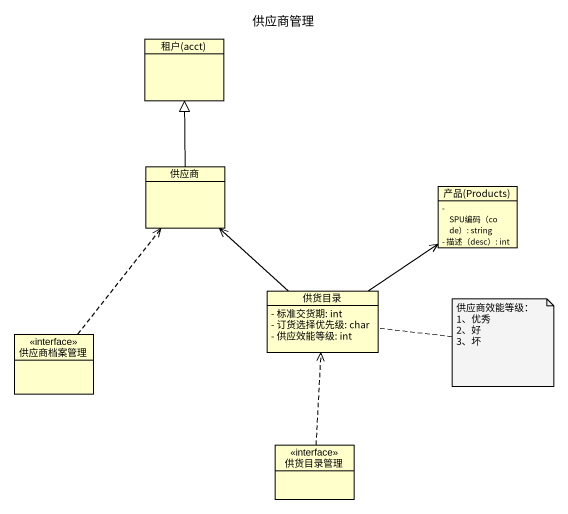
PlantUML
@startuml
title 供应商管理
hide circle
hide empty members
skinparam classAttributeIconSize 0
class "租户(acct)" as 租户_acct
class 供应商
class "产品(Products)" as 产品_Products {
  - SPU编码（code）: string
  - 描述（desc）: int
}
class 供货目录 {
  - 标准交货期: int
  - 订货选择优先级: char
  - 供应效能等级: int
}
interface 供应商档案管理 <<interface>>
interface 供货目录管理 <<interface>>
供应商 -up-|> 租户_acct
供货目录 -up-> 供应商
供货目录 -up-> 产品_Products
供应商档案管理 .up.> 供应商
供货目录管理 .up.> 供货目录
note right of 供货目录
  供应商效能等级：
  1、优秀
  2、好
  3、坏
end note
@enduml
